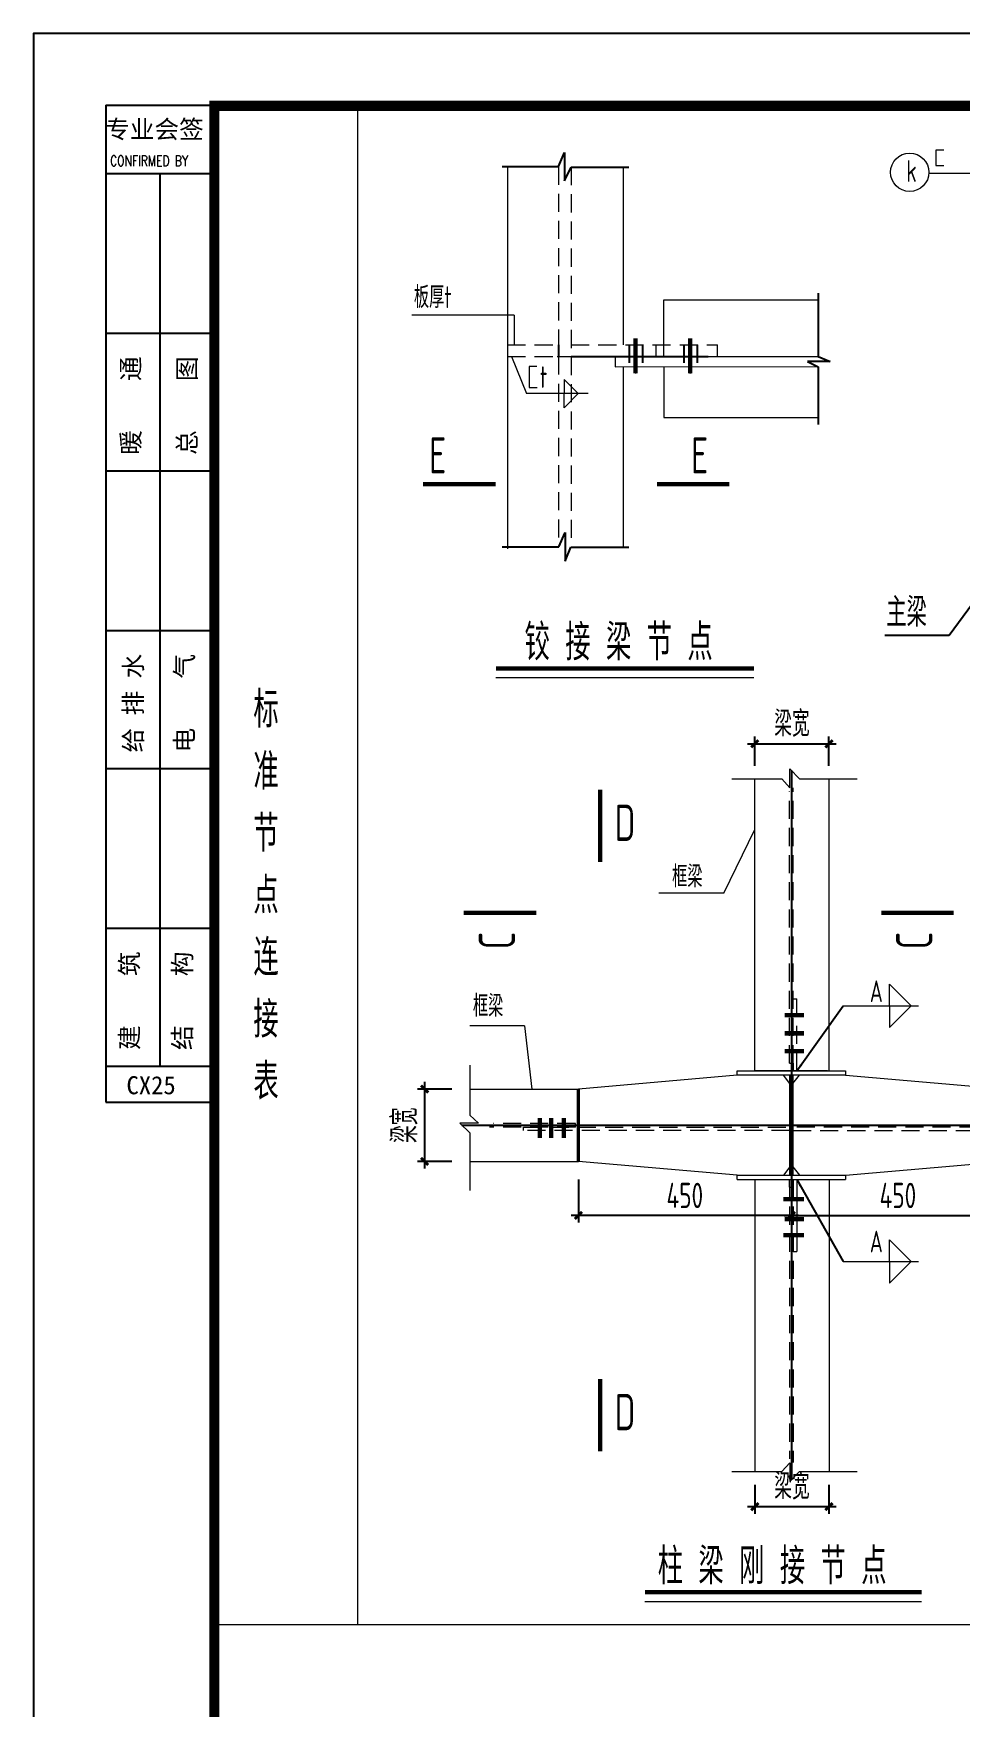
# Model space of a CAD drawing. Extents: x -138012 to 2129925, y -311560 to 0.
# Drawn here: x 1851809 to 1864605, y -159714 to -136589 of the extents above; entities that cross this region are included whole.
import ezdxf

# ---------------------------------------------------------------- set-up
doc = ezdxf.new("R2010")
doc.units = 0
doc.header["$LTSCALE"] = 1000
doc.header["$MEASUREMENT"] = 0
for name, pattern in [('CENTER', [1.2, 1, -0.1, 0, -0.1]), ('DASHED', [0.75, 0.5, -0.25]), ('HIDDEN', [0.375, 0.25, -0.125])]:
    doc.linetypes.add(name, pattern=pattern)
doc.layers.get('0').update_dxf_attribs({"linetype": 'CONTINUOUS'})
doc.layers.get('Defpoints').update_dxf_attribs({"linetype": 'CONTINUOUS'})
for name, color, linetype in [('3', 3, 'CONTINUOUS'), ('AXIS', 3, 'CONTINUOUS'), ('DIM100', 142, 'CONTINUOUS'), ('HIDDEN', 7, 'HIDDEN'), ('TEXT', 7, 'CONTINUOUS'), ('图框', 4, 'CONTINUOUS'), ('柱构件', 2, 'CONTINUOUS')]:
    doc.layers.add(name, color=color, linetype=linetype)
for name, color, linetype, lineweight in [('asign', 7, 'CONTINUOUS', 9), ('dash', 3, 'DASHED', 9), ('solid', 4, 'CONTINUOUS', 9)]:
    doc.layers.add(name, color=color, linetype=linetype, lineweight=lineweight)
doc.styles.add('iIcon2', font='')
doc.styles.add('MIMI-TKWZ', font='romanc.shx', dxfattribs={"width": 0.75, "oblique": 15, "bigfont": 'bigfont.shx'})
doc.styles.add('TSSD_Label', font='Tssdeng.shx', dxfattribs={"width": 0.7, "bigfont": 'hztxt.shx'})
doc.styles.add('TSSD_REIN', font='tssdeng.shx', dxfattribs={"width": 0.7, "bigfont": 'tssdchn.shx'})
doc.styles.get('iIcon2').set_extended_font_data('SimSun')
doc.dimstyles.new('TSSD_20_1', dxfattribs={"dimscale": 100, "dimtxt": 3.5, "dimasz": 1, "dimexe": 1, "dimexo": 2.5, "dimgap": 1, "dimtad": 1, "dimdec": 0, "dimlfac": 0.2, "dimzin": 0, "dimdsep": 46, "dimtxsty": 'TSSD_REIN', "dimblk": 'ARCHTICK', "dimcen": 0, "dimdle": 1, "dimclrt": 7, "dimadec": 0, "dimazin": 0, "dimtfac": 1, "dimtdec": 0, "dimtix": 1, "dimtmove": 2, "dimatfit": 3, "dimfxl": 0, "dimtolj": 1, "dimtzin": 0, "dimarcsym": 0})

# ---------------------------------------------------------------- blocks, each defined once
blk = doc.blocks.new('A$C44EF65FB')
for p, q in [((0.87, 2.4), (0, 2.4)), ((0, 2.4), (0, 0)), ((0, 0), (0.93, 0))]:
    blk.add_line(p, q)
blk = doc.blocks.new('_ArchTick')
at = {"color": 0, "linetype": 'ByBlock', "const_width": 0.4}
blk.add_lwpolyline([(-0.5, -0.5), (0.5, 0.5)], dxfattribs=at)
blk = doc.blocks.new('*D296')
at = {"layer": 'asign', "color": 0, "lineweight": -2}
for p, q in [((1857588, -151179), (1857114, -151179)), ((1857214, -151079), (1857214, -152279)), ((1857588, -152179), (1857114, -152179))]:
    blk.add_line(p, q, dxfattribs=at)
at = {"layer": 'Defpoints', "color": 0}
for p in [(1857838, -151179), (1857214, -152179), (1857838, -152179)]:
    blk.add_point(p, dxfattribs=at)
at = {"layer": 'asign', "color": 0, "lineweight": -2, "xscale": 100, "yscale": 100, "zscale": 100}
for p, rotation in [((1857214, -151179), 90), ((1857214, -152179), 270)]:
    blk.add_blockref('_ArchTick', p, dxfattribs=dict(at, rotation=rotation))
at = {"layer": 'asign', "color": 7, "insert": (1856939, -151679), "char_height": 350, "attachment_point": 5, "rotation": 90, "style": 'TSSD_Label'}
blk.add_mtext('\\A1;梁宽', dxfattribs=at)
blk = doc.blocks.new('*D298')
at = {"layer": 'asign', "color": 0, "lineweight": -2}
for p, q in [((1861776, -146710), (1861776, -146307)), ((1862801, -146710), (1862801, -146307)), ((1861676, -146407), (1862901, -146407))]:
    blk.add_line(p, q, dxfattribs=at)
at = {"layer": 'Defpoints', "color": 0}
for p in [(1862801, -146407), (1861776, -146960), (1862801, -146960)]:
    blk.add_point(p, dxfattribs=at)
at = {"layer": 'asign', "color": 0, "lineweight": -2, "xscale": 100, "yscale": 100, "zscale": 100, "rotation": 180}
blk.add_blockref('_ArchTick', (1861776, -146407), dxfattribs=at)
at = {"layer": 'asign', "color": 0, "lineweight": -2, "xscale": 100, "yscale": 100, "zscale": 100}
blk.add_blockref('_ArchTick', (1862801, -146407), dxfattribs=at)
at = {"layer": 'asign', "color": 7, "insert": (1862289, -146132), "char_height": 350, "attachment_point": 5, "style": 'TSSD_Label'}
blk.add_mtext('\\A1;梁宽', dxfattribs=at)
blk = doc.blocks.new('*D299')
at = {"layer": 'asign', "color": 0, "lineweight": -2}
for p, q in [((1865225, -152429), (1865225, -153025)), ((1862281, -152679), (1862281, -153025)), ((1862181, -152925), (1865325, -152925))]:
    blk.add_line(p, q, dxfattribs=at)
at = {"layer": 'Defpoints', "color": 0}
for p in [(1865225, -152179), (1862281, -152429), (1865225, -152925)]:
    blk.add_point(p, dxfattribs=at)
at = {"layer": 'asign', "color": 0, "lineweight": -2, "xscale": 100, "yscale": 100, "zscale": 100, "rotation": 180}
blk.add_blockref('_ArchTick', (1862281, -152925), dxfattribs=at)
at = {"layer": 'asign', "color": 0, "lineweight": -2, "xscale": 100, "yscale": 100, "zscale": 100}
blk.add_blockref('_ArchTick', (1865225, -152925), dxfattribs=at)
at = {"layer": 'asign', "color": 7, "insert": (1863753, -152650), "char_height": 350, "attachment_point": 5, "style": 'TSSD_Label'}
blk.add_mtext('\\A1;450', dxfattribs=at)
blk = doc.blocks.new('*D300')
at = {"layer": 'asign', "color": 0, "lineweight": -2}
for p, q in [((1859338, -152429), (1859338, -153025)), ((1862281, -152679), (1862281, -153025)), ((1862381, -152925), (1859238, -152925))]:
    blk.add_line(p, q, dxfattribs=at)
at = {"layer": 'Defpoints', "color": 0}
for p in [(1859338, -152179), (1862281, -152429), (1859338, -152925)]:
    blk.add_point(p, dxfattribs=at)
at = {"layer": 'asign', "color": 0, "lineweight": -2, "xscale": 100, "yscale": 100, "zscale": 100, "rotation": 180}
blk.add_blockref('_ArchTick', (1859338, -152925), dxfattribs=at)
at = {"layer": 'asign', "color": 0, "lineweight": -2, "xscale": 100, "yscale": 100, "zscale": 100}
blk.add_blockref('_ArchTick', (1862281, -152925), dxfattribs=at)
at = {"layer": 'asign', "color": 7, "insert": (1860809, -152650), "char_height": 350, "attachment_point": 5, "style": 'TSSD_Label'}
blk.add_mtext('\\A1;450', dxfattribs=at)
blk = doc.blocks.new('*D301')
at = {"layer": 'asign', "color": 0, "lineweight": -2}
for p, q in [((1861776, -156648), (1861776, -157051)), ((1862801, -156648), (1862801, -157051)), ((1861676, -156951), (1862901, -156951))]:
    blk.add_line(p, q, dxfattribs=at)
at = {"layer": 'Defpoints', "color": 0}
for p in [(1861776, -156398), (1862801, -156398), (1862801, -156951)]:
    blk.add_point(p, dxfattribs=at)
at = {"layer": 'asign', "color": 0, "lineweight": -2, "xscale": 100, "yscale": 100, "zscale": 100, "rotation": 180}
blk.add_blockref('_ArchTick', (1861776, -156951), dxfattribs=at)
at = {"layer": 'asign', "color": 0, "lineweight": -2, "xscale": 100, "yscale": 100, "zscale": 100}
blk.add_blockref('_ArchTick', (1862801, -156951), dxfattribs=at)
at = {"layer": 'asign', "color": 7, "insert": (1862289, -156676), "char_height": 350, "attachment_point": 5, "style": 'TSSD_Label'}
blk.add_mtext('\\A1;梁宽', dxfattribs=at)
blk = doc.blocks.new('_WELD004')
at = {"color": 0, "linetype": 'ByBlock'}
for p, q in [((0, 1), (1, 0)), ((0, 0), (0, 1))]:
    blk.add_line(p, q, dxfattribs=at)
blk = doc.blocks.new('654634')
at = {"layer": '图框'}
for p, q in [((71967, -136041), (73467, -136041)), ((71967, -136041), (71967, -149325)), ((71967, -136987), (73467, -136987)), ((71967, -139193), (73467, -139193)), ((71967, -141099), (73467, -141099)), ((71967, -143306), (73467, -143306)), ((71967, -145212), (73467, -145212)), ((71967, -147419), (73467, -147419)), ((71967, -149325), (73467, -149325)), ((71967, -149325), (71967, -149825)), ((71967, -149825), (73467, -149825))]:
    blk.add_line(p, q, dxfattribs=at)
blk.add_lwpolyline([(72717, -149325), (72717, -136987)], dxfattribs=at)
at = {"layer": '图框', "style": 'iIcon2'}
for s, p in [('专业会签', (71956, -136500)), ('CX25', (72252, -149714))]:
    blk.add_text(s, height=250, dxfattribs=at).set_placement(p)
at = {"layer": '图框', "style": 'MIMI-TKWZ', "width": 0.75}
blk.add_text('CONFIRMED BY', height=145, dxfattribs=at).set_placement((72026, -136885))
at = {"layer": '图框', "style": 'iIcon2'}
for s, p in [('暖    通', (72436, -140877)), ('总    图', (73213, -140877)), ('给 排 水', (72469, -144990)), ('电    气', (73176, -144990)), ('建    筑', (72418, -149103)), ('结    构', (73149, -149103))]:
    blk.add_text(s, height=250, rotation=90, dxfattribs=at).set_placement(p)

msp = doc.modelspace()

# ---------------------------------------------------------------- linework, layer by layer
for p, q in [((1859062.706, -138429.6), (1859147.467, -138232.271)), ((1859147.467, -138232.271), (1859147.467, -138626.929)), ((1858285.759, -138429.6), (1859062.706, -138429.6)), ((1859147.467, -138626.929), (1859237.711, -138437.19)), ((1859237.711, -138437.19), (1860033.125, -138437.19)), ((1862653.649, -140177.966), (1862653.649, -141053.631)), ((1862653.649, -141053.631), (1862816.556, -141120.726)), ((1862503.274, -141120.726), (1862653.649, -141195.688)), ((1862816.556, -141120.726), (1862503.274, -141120.726)), ((1862653.649, -141195.688), (1862653.649, -141994.694)), ((1859066.709, -143683.628), (1859153.247, -143486.298)), ((1859153.247, -143486.298), (1859153.247, -143880.957)), ((1858285.759, -143683.628), (1859066.709, -143683.628)), ((1859153.247, -143880.957), (1859235.933, -143691.217)), ((1859235.933, -143691.217), (1860033.125, -143691.217)), ((1864462.157, -144906.799), (1864979.522, -144203.558)), ((1863574.53, -144906.799), (1864462.157, -144906.799))]:
    msp.add_line(p, q)
at = {"layer": '3', "const_width": 100}
msp.add_lwpolyline([(1854308.843, -137588.721), (1928408.843, -137588.721), (1928408.843, -194988.721), (1854308.843, -194988.721)], close=True, dxfattribs=at)
at = {"layer": 'asign', "color": 161}
for p, q in [((1858452.856, -140481.481), (1857036.098, -140481.481)), ((1858452.856, -140481.481), (1858452.856, -140890.37)), ((1858415.251, -141053.722), (1858621.91, -141567.255)), ((1859143.182, -141372.754), (1859334.476, -141567.255)), ((1859143.182, -141372.754), (1859143.182, -141567.255)), ((1859472.488, -141567.255), (1858621.91, -141567.255)), ((1859143.182, -141761.757), (1859143.182, -141567.255)), ((1859143.182, -141761.757), (1859334.476, -141567.255)), ((1861348.112, -148470.405), (1861776.401, -147593.712)), ((1861348.112, -148470.405), (1860449.208, -148470.405)), ((1862998.234, -150027.693), (1864035.864, -150027.693)), ((1858593.609, -150307.387), (1857838.684, -150307.387)), ((1858593.609, -150307.387), (1858696.168, -151178.805)), ((1862998.234, -153561.435), (1864035.864, -153561.435))]:
    msp.add_line(p, q, dxfattribs=at)
at = {"layer": 'AXIS', "linetype": 'CENTER', "ltscale": 200}
for p, q in [((1862281.244, -146776.711), (1862281.244, -156580.898)), ((1857727.499, -151678.805), (1866303.244, -151678.805))]:
    msp.add_line(p, q, dxfattribs=at)
at = {"layer": 'dash', "ltscale": 0.5}
for p, q in [((1862256.244, -150820.413), (1862256.244, -147067.232)), ((1862306.244, -150820.413), (1862306.244, -147015.238)), ((1862356.244, -150928.805), (1862356.244, -149931.491)), ((1862256.244, -150820.413), (1862306.244, -150820.413)), ((1859296.823, -151653.805), (1858164.092, -151653.805)), ((1859296.823, -151703.805), (1858112.098, -151703.805)), ((1858581.244, -151703.805), (1862258.852, -151703.805)), ((1862258.852, -151753.805), (1858581.244, -151753.805)), ((1865981.244, -151703.805), (1862303.636, -151703.805)), ((1862303.636, -151753.805), (1865981.244, -151753.805)), ((1862256.244, -152428.805), (1862256.244, -156290.378)), ((1862256.244, -152537.196), (1862306.244, -152537.196)), ((1862306.244, -152428.805), (1862306.244, -156342.372))]:
    msp.add_line(p, q, dxfattribs=at)
at = {"layer": 'dash', "ltscale": 5}
for p, q in [((1862306.244, -149931.491), (1862356.244, -149931.491)), ((1862306.244, -150820.413), (1862306.244, -150928.805)), ((1862306.244, -150928.805), (1862356.244, -150928.805)), ((1858581.244, -151753.805), (1858581.244, -151703.805)), ((1862303.636, -151703.805), (1862303.636, -151753.805)), ((1862206.244, -152428.805), (1862256.244, -152428.805)), ((1862256.244, -152537.196), (1862256.244, -152428.805)), ((1862306.244, -152537.196), (1862306.244, -152428.805)), ((1862306.244, -152428.805), (1862356.244, -152428.805)), ((1862356.244, -152428.805), (1862356.244, -153426.118)), ((1862306.244, -153426.118), (1862356.244, -153426.118))]:
    msp.add_line(p, q, dxfattribs=at)
at = {"layer": 'DIM100', "const_width": 45}
msp.add_lwpolyline([(1859337.59, -151178.805), (1859337.59, -152178.805)], dxfattribs=at)
at = {"layer": 'HIDDEN'}
for p, q in [((1860037.816, -140890.37), (1860037.816, -141194.748)), ((1860224.195, -140890.37), (1860224.195, -141194.748)), ((1860793.32, -140890.37), (1860793.32, -141194.748)), ((1860979.699, -140890.37), (1860979.699, -141194.748))]:
    msp.add_line(p, q, dxfattribs=at)
at = {"layer": 'solid', "color": 161}
for p, q in [((1856289.53, -158578.721), (1856289.53, -137578.721)), ((1864385.996, -138202.607), (1864278.225, -138202.607)), ((1864278.225, -138202.607), (1864278.225, -138412.97)), ((1864278.225, -138412.97), (1864385.996, -138412.97)), ((1865097.508, -138523.216), (1864180.252, -138523.216)), ((1860126.549, -140804.707), (1860126.549, -141288.351)), ((1861764.205, -145496.113), (1858197.96, -145496.113)), ((1862259.956, -147014.14), (1862259.956, -146754.575)), ((1862259.956, -146754.575), (1862391.646, -146891.515)), ((1861456.95, -146891.515), (1862149.108, -146891.515)), ((1862149.108, -146891.515), (1862259.956, -147014.14)), ((1862391.646, -146891.515), (1863189.504, -146891.515)), ((1857837.507, -150849.899), (1857837.507, -151542.057)), ((1857700.566, -151652.905), (1857837.507, -151784.594)), ((1857960.132, -151652.905), (1857700.566, -151652.905)), ((1857837.507, -151542.057), (1857960.132, -151652.905)), ((1857837.507, -151784.594), (1857837.507, -152582.453)), ((1861456.95, -156466.094), (1862149.108, -156466.094)), ((1862149.108, -156466.094), (1862259.956, -156343.469)), ((1862259.956, -156343.469), (1862259.956, -156603.035)), ((1862259.956, -156603.035), (1862391.646, -156466.094)), ((1862391.646, -156466.094), (1863189.504, -156466.094)), ((1864080.307, -158265.378), (1860257.56, -158265.378))]:
    msp.add_line(p, q, dxfattribs=at)
at = {"layer": 'solid', "ltscale": 2000}
for p, q in [((1858359.016, -138426.1), (1858359.016, -143713.005)), ((1859957.362, -138437.19), (1859957.362, -140890.37)), ((1860518.649, -141053.921), (1860518.649, -140271.762)), ((1860518.649, -140271.762), (1862653.649, -140271.762)), ((1859045.284, -141053.722), (1862653.649, -141052.355)), ((1859845.945, -141053.722), (1859845.945, -141194.748)), ((1860407.393, -140890.37), (1860407.393, -141053.722)), ((1861260.039, -141052.939), (1861260.039, -140890.37)), ((1859845.945, -141194.748), (1862652.41, -141193.381)), ((1859957.362, -141194.748), (1859957.362, -143675.165)), ((1860518.649, -141193.381), (1860518.649, -141898.105)), ((1860518.649, -141898.105), (1862662.21, -141898.105)), ((1859337.59, -151178.805), (1859337.59, -152178.805))]:
    msp.add_line(p, q, dxfattribs=at)
at = {"layer": 'solid', "linetype": 'DASHED', "ltscale": 0.5}
for p, q in [((1859061.632, -138429.6), (1859061.632, -143683.628)), ((1859237.668, -138437.19), (1859237.668, -143691.217)), ((1858359.016, -140890.37), (1859061.632, -140890.37)), ((1858359.016, -141053.722), (1859061.632, -141053.722)), ((1859237.668, -140890.37), (1861260.039, -140890.37))]:
    msp.add_line(p, q, dxfattribs=at)
at = {"layer": 'solid', "ltscale": 50}
for p, q in [((1861776.401, -150928.805), (1861776.401, -146891.515)), ((1862801.416, -150928.805), (1862801.416, -146891.515)), ((1861531.244, -150988.805), (1859337.59, -151178.805)), ((1861531.244, -150988.805), (1861531.244, -150928.805)), ((1861531.244, -150928.805), (1863031.244, -150928.805)), ((1863031.244, -150988.805), (1861531.244, -150988.805)), ((1862781.244, -150928.805), (1861781.244, -150928.805)), ((1862258.852, -151101.994), (1862170.741, -150988.805)), ((1862303.636, -151101.994), (1862391.747, -150988.805)), ((1863031.244, -150928.805), (1863031.244, -150988.805)), ((1863031.244, -150988.805), (1865224.898, -151178.805)), ((1857837.507, -151178.805), (1859337.59, -151178.805)), ((1857837.507, -152178.805), (1859337.59, -152178.805)), ((1861531.244, -152368.805), (1859337.59, -152178.805)), ((1862258.852, -152255.615), (1862170.741, -152368.805)), ((1862303.636, -152255.615), (1862391.747, -152368.805)), ((1863031.244, -152368.805), (1865224.898, -152178.805)), ((1861531.244, -152428.805), (1863031.244, -152428.805)), ((1861776.401, -152428.805), (1861776.401, -156466.094)), ((1862801.416, -152428.805), (1862801.416, -156466.094))]:
    msp.add_line(p, q, dxfattribs=at)
at = {"layer": 'solid', "color": 161}
msp.add_lwpolyline([(1888694.572, -137578.721), (1854308.842, -137578.721), (1854308.842, -158578.721), (1888694.572, -158578.721)], dxfattribs=at)
at = {"layer": 'solid', "color": 161, "const_width": 60}
for points in [[(1860126.549, -140804.707), (1860126.549, -141288.351)], [(1860882.054, -140804.707), (1860882.054, -141288.351)], [(1857193.351, -142816.572), (1858193.351, -142816.572)], [(1860425.19, -142816.572), (1861425.19, -142816.572)], [(1861764.205, -145365.32), (1858197.96, -145365.32)], [(1859640.509, -147041.833), (1859640.509, -148041.833)], [(1857755.233, -148745.151), (1858755.233, -148745.151)], [(1863521.914, -148745.151), (1864521.914, -148745.151)], [(1862186.529, -150156.491), (1862456.244, -150156.491)], [(1862186.529, -150656.491), (1862456.244, -150656.491)], [(1858806.244, -151578.291), (1858806.244, -151853.805)], [(1858961.244, -151578.291), (1858961.244, -151853.805)], [(1859138.292, -151578.291), (1859138.292, -151853.805)], [(1862167.887, -152701.118), (1862456.244, -152701.118)], [(1862167.887, -153201.118), (1862456.244, -153201.118)], [(1859640.509, -155187.343), (1859640.509, -156187.343)], [(1864080.307, -158134.585), (1860257.56, -158134.585)]]:
    msp.add_lwpolyline(points, dxfattribs=at)
at = {"layer": 'solid', "color": 161, "const_width": 60, "elevation": 4453}
for points in [[(1862186.529, -150409.122), (1862456.244, -150409.122)], [(1862186.529, -152976.622), (1862456.244, -152976.622)]]:
    msp.add_lwpolyline(points, dxfattribs=at)
at = {"layer": 'solid', "ltscale": 50}
for points in [[(1862258.852, -152368.805), (1862258.852, -152368.805), (1862258.852, -150988.805), (1862258.852, -150988.805)], [(1862303.636, -152368.805), (1862303.636, -152368.805), (1862303.636, -150988.805), (1862303.636, -150988.805)]]:
    msp.add_lwpolyline(points, close=True, dxfattribs=at)
for points in [[(1859296.823, -151703.805), (1859296.823, -151653.805)], [(1859296.823, -151703.805), (1859296.823, -151653.805)], [(1862258.852, -151653.805), (1862258.852, -151703.805)], [(1861531.244, -152428.805), (1861531.244, -152368.805), (1863031.244, -152368.805), (1863031.244, -152428.805)]]:
    msp.add_lwpolyline(points, dxfattribs=at)
at = {"layer": 'solid', "color": 161}
msp.add_circle((1863915.98, -138507.054), 264.766, dxfattribs=at)
at = {"layer": '图框'}
for points in [[(1851808.842, -195988.721), (1935908.842, -195988.721), (1935908.842, -136588.721), (1851808.842, -136588.721)], [(1851808.843, -195988.721), (1935908.843, -195988.721), (1935908.843, -136588.721), (1851808.843, -136588.721)]]:
    msp.add_lwpolyline(points, close=True, dxfattribs=at)
for points, const_width in [([(1854308.843, -137588.721), (1934908.843, -137588.721), (1934908.843, -194988.721), (1854308.843, -194988.721)], 140), ([(1934908.842, -194988.721), (1934908.842, -137588.721), (1854308.842, -137588.721), (1854308.842, -194988.721)], 100)]:
    msp.add_lwpolyline(points, close=True, dxfattribs=dict(at, const_width=const_width))
at = {"layer": '柱构件', "color": 6}
msp.add_line((1860882.054, -140804.707), (1860882.054, -141288.351), dxfattribs=at)
at = {"layer": '柱构件'}
for p, q in [((1859061.632, -140890.37), (1859061.632, -141055.692)), ((1859237.668, -141053.722), (1861131.731, -141052.355))]:
    msp.add_line(p, q, dxfattribs=at)

# ---------------------------------------------------------------- block references
at = {"layer": 'asign', "color": 161}
for name, p, xscale, yscale, zscale in [('A$C44EF65FB', (1858657.847, -141480.204), 119.9999999953434, 119.9999999953434, 119.9999999953434), ('_WELD004', (1863635.864, -150027.693), 300, 300, 300), ('_WELD004', (1863635.864, -153561.435), 300, 300, 300)]:
    msp.add_blockref(name, p, dxfattribs=dict(at, xscale=xscale, yscale=yscale, zscale=zscale))
at = {"layer": 'asign', "color": 161, "xscale": -300, "yscale": 300, "zscale": 300, "rotation": 180}
for p in [(1863635.864, -150027.693), (1863635.864, -153561.435)]:
    msp.add_blockref('_WELD004', p, dxfattribs=at)
at = {"layer": 'TEXT'}
msp.add_blockref('654634', (1780842.058, -1537.273), dxfattribs=at)

# ---------------------------------------------------------------- texts
at = {"style": 'TSSD_Label', "width": 0.7}
msp.add_text('主梁', height=400, dxfattribs=at).set_placement((1863593.316, -144788.435))
at = {"layer": 'asign', "color": 161, "style": 'TSSD_Label', "width": 0.7}
for s, p in [('板厚t', (1857065.993, -140384.126)), ('t', (1858806.154, -141488.56)), ('框梁', (1860633.5, -148391.289)), ('框梁', (1857880.935, -150180.968)), ('A', (1863364.71, -149977.693)), ('A', (1863364.71, -153436.859))]:
    msp.add_text(s, height=300, dxfattribs=at).set_placement(p)
at = {"layer": 'solid', "color": 161, "style": 'TSSD_Label', "width": 0.7}
for s, height, p in [('k', 300, (1863869.593, -138640.427)), ('E', 500, (1857274.084, -142671.432)), ('E', 500, (1860893.408, -142671.432)), ('铰 接 梁 节 点', 500, (1858594.894, -145254.788)), ('标', 500, (1854847.381, -146183.107)), ('准', 500, (1854847.381, -147040.25)), ('D', 500, (1859838.757, -147748.907)), ('节', 500, (1854847.381, -147897.392)), ('点', 500, (1854847.381, -148754.535)), ('连', 500, (1854847.381, -149611.678)), ('接', 500, (1854847.381, -150468.821)), ('表', 500, (1854847.381, -151325.964)), ('D', 500, (1859838.757, -155894.418)), ('柱 梁 刚 接 节 点', 500, (1860434.077, -158024.054))]:
    msp.add_text(s, height=height, dxfattribs=at).set_placement(p)
for p in [(1858462.307, -149246.104), (1864228.988, -149246.104)]:
    msp.add_text('C', height=500, rotation=90, dxfattribs=at).set_placement(p)

# ---------------------------------------------------------------- dimensions: what is measured, and where the dimension line sits
at = {"layer": 'asign', "color": 161}
for base, p1, p2, text, picture, middle in [((1862801.416, -146407.036), (1861776.401, -146959.517), (1862801.416, -146959.517), '梁宽', '*D298', (1862288.909, -146132.036)), ((1859337.59, -152925.135), (1862281.244, -152428.805), (1859337.59, -152178.805), '450', '*D300', (1860809.417, -152650.135)), ((1865224.898, -152925.135), (1862281.244, -152428.805), (1865224.898, -152178.805), '450', '*D299', (1863753.071, -152650.135)), ((1862801.416, -156950.573), (1861776.401, -156398.092), (1862801.416, -156398.092), '梁宽', '*D301', (1862288.909, -156675.573))]:
    dim = msp.add_linear_dim(base=base, p1=p1, p2=p2, text=text, dimstyle='TSSD_20_1', override={"dimtxsty": 'TSSD_Label'}, dxfattribs=at)
    dim.commit()
    dim.dimension.update_dxf_attribs({"geometry": picture, "text_midpoint": middle})
dim = msp.add_linear_dim(base=(1857214.447, -152178.805), p1=(1857837.507, -151178.805), p2=(1857837.507, -152178.805), angle=90, text='梁宽', dimstyle='TSSD_20_1', override={"dimtxsty": 'TSSD_Label'}, dxfattribs=at)
dim.commit()
dim.dimension.update_dxf_attribs({"geometry": '*D296', "text_midpoint": (1856939.447, -151678.805)})

# ---------------------------------------------------------------- leaders
for points in [[(1862356.244, -150928.805), (1862998.234, -150027.693)], [(1862356.244, -152428.805), (1862998.234, -153561.435)]]:
    msp.add_leader(points, dimstyle='TSSD_20_1', override={"dimtxsty": 'TSSD_Label'}, dxfattribs=at)

doc.saveas('drawing.dxf')
